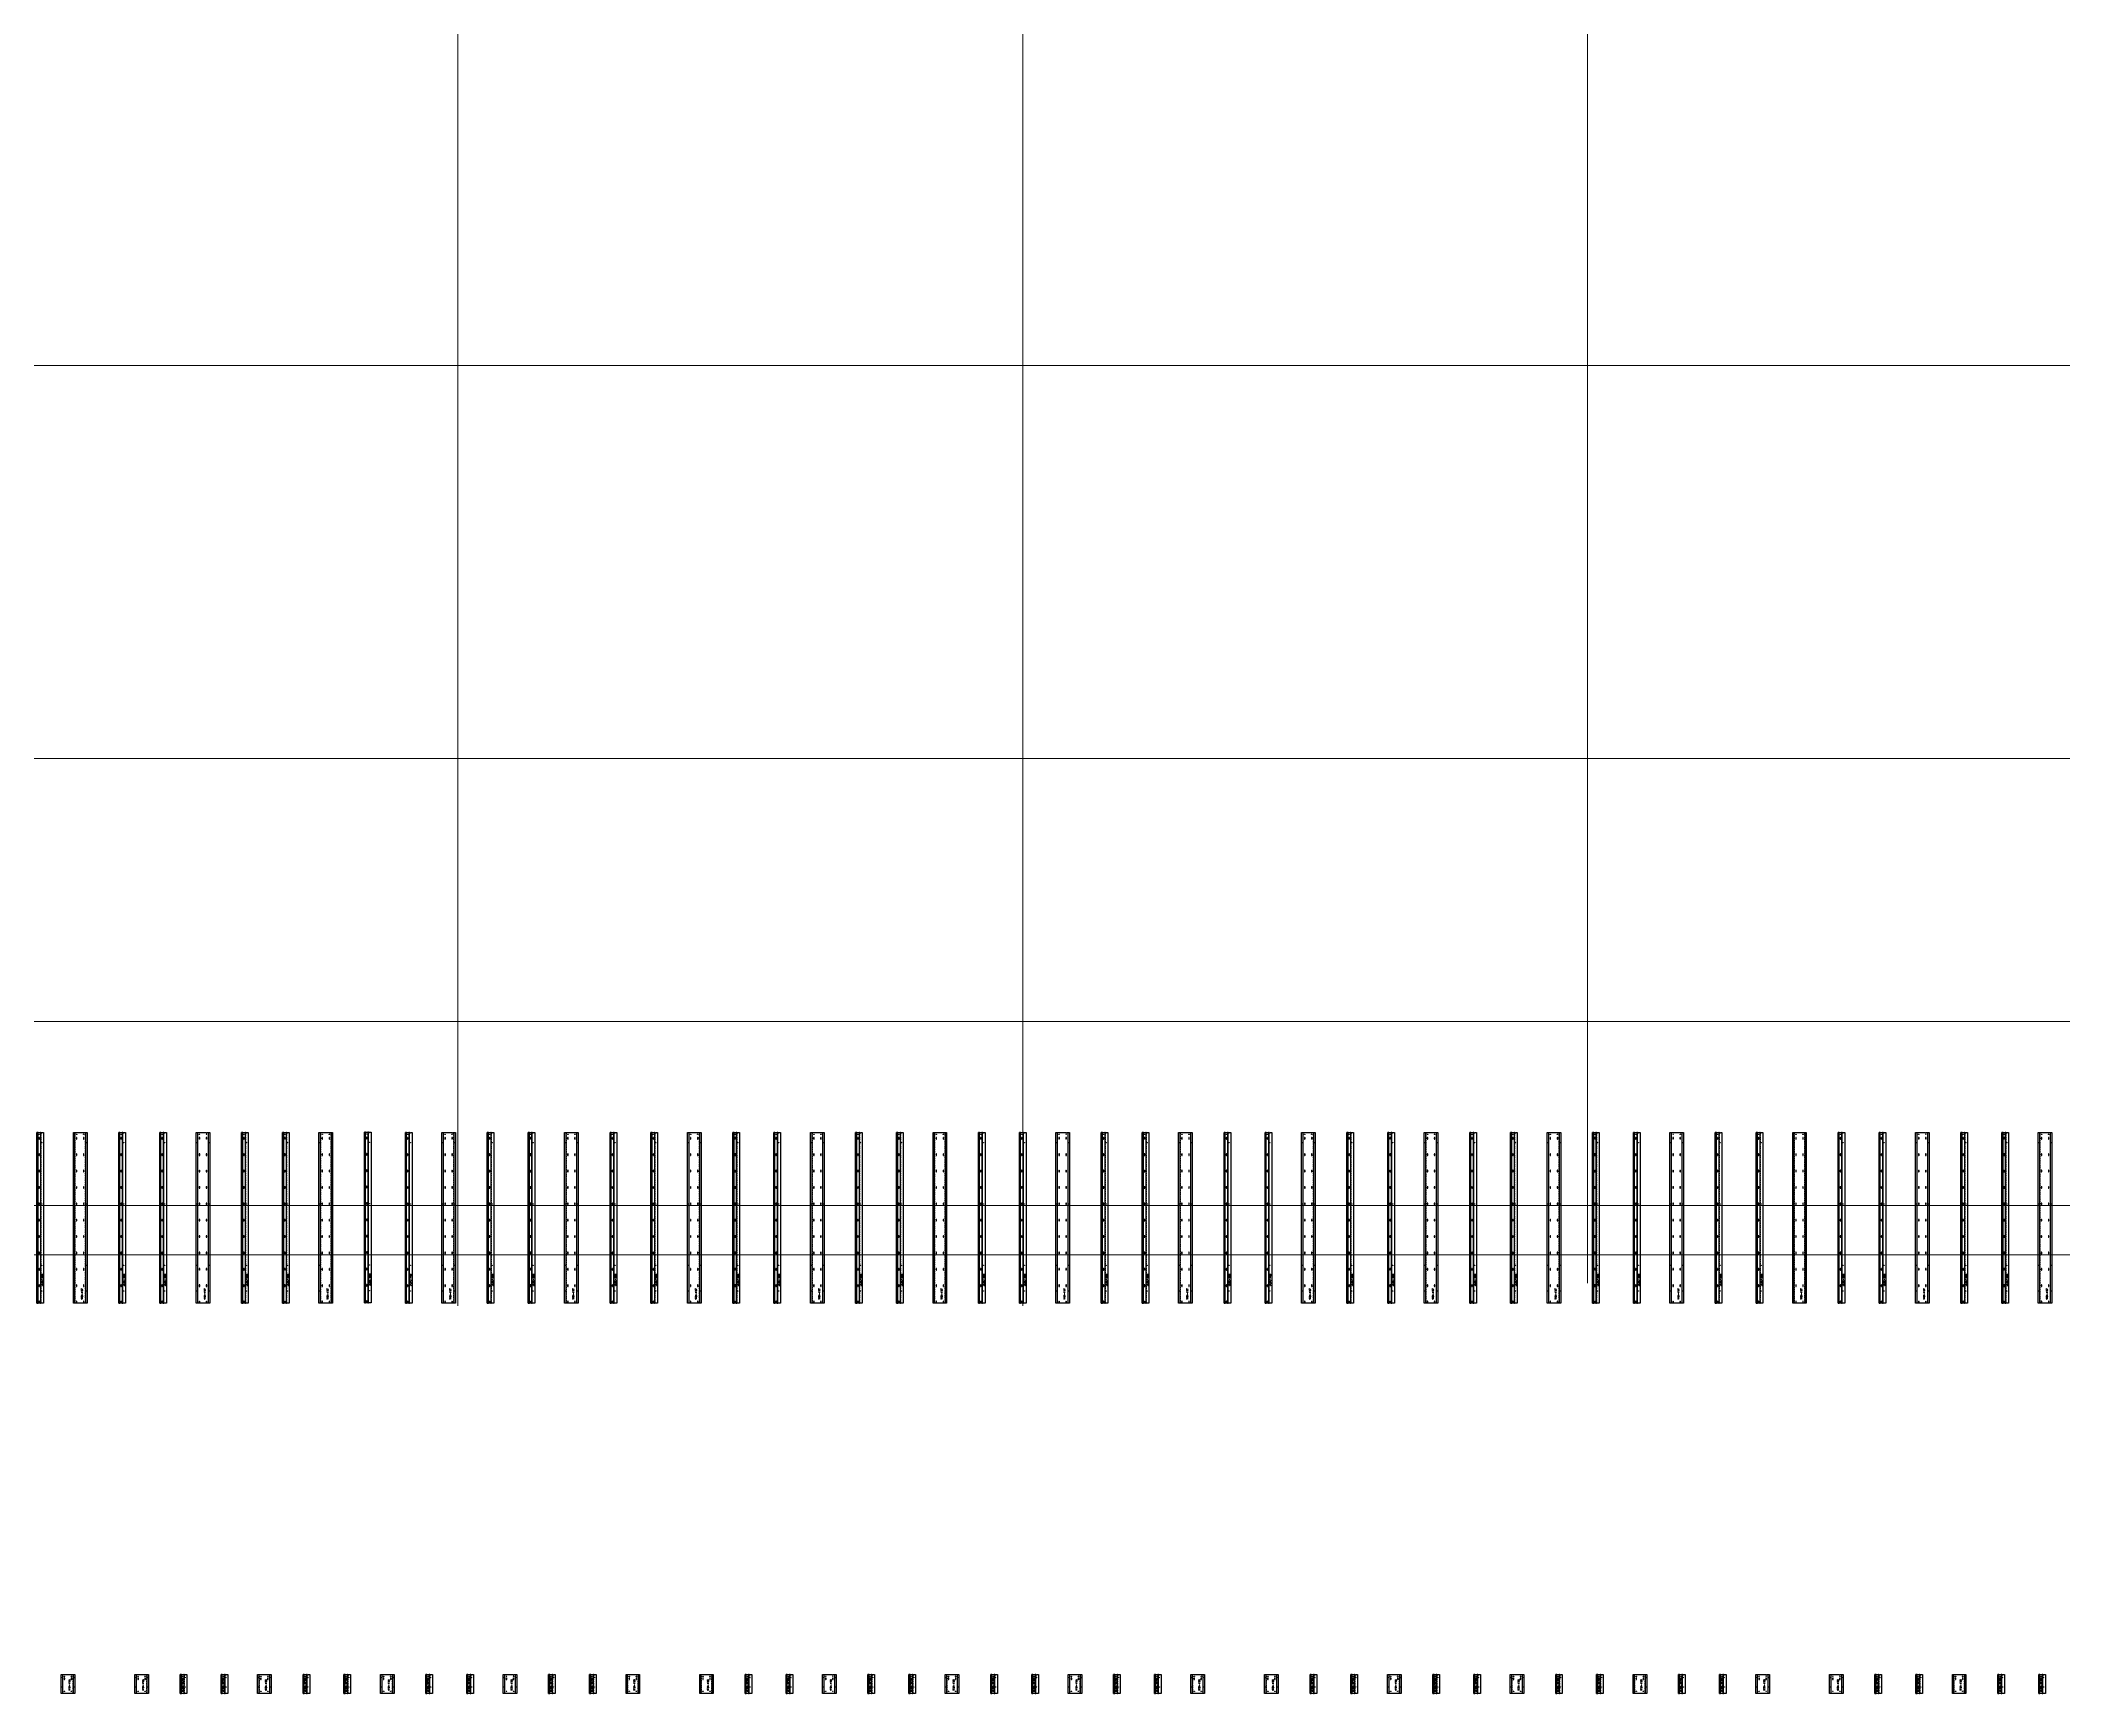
# Model space of a CAD drawing. Header units: inches. Extents: x 841 to 14134, y -5681 to -3225.
# Drawn here: x 2594 to 3582, y -5648 to -4840 of the extents above; entities that cross this region are included whole.
import ezdxf

# ---------------------------------------------------------------- set-up
doc = ezdxf.new("R2010")
doc.units = ezdxf.units.IN
doc.header["$MEASUREMENT"] = 0
for name, pattern in [('NBK_Center', [0.541667, 0.333333, -0.0625, 0.083333, -0.0625]), ('NBK_Center2', [0.270833, 0.166667, -0.03125, 0.041667, -0.03125]), ('NBK_CenterX2', [1.083333, 0.666667, -0.125, 0.166667, -0.125]), ('NBK_Hidden', [0.125, 0.083333, -0.041667])]:
    doc.linetypes.add(name, pattern=pattern)
doc.layers.get('Defpoints').update_dxf_attribs({"color": 250, "lineweight": 0})
for name, color, linetype, lineweight in [('!Extrusion', 140, 'Continuous', 25), ('!Gridline', 112, 'NBK_CenterX2', 5), ('!Linetype_Center', 220, 'NBK_Center', 9), ('!Linetype_Center2', 222, 'NBK_Center2', 9)]:
    doc.layers.add(name, color=color, linetype=linetype, lineweight=lineweight)
doc.styles.add('Romans', font='romans.shx', dxfattribs={"width": 0.8})

# ---------------------------------------------------------------- blocks, each defined once
blk = doc.blocks.new('TAP HOLE_5mm')
at = {"layer": '!Linetype_Center2'}
for points in [[(-0.18, 0), (0.18, 0)], [(0, 0.18), (0, -0.18)]]:
    blk.add_lwpolyline(points, dxfattribs=at)
blk.add_circle((0, 0), 0.101)
blk = doc.blocks.new('WEEP HOLE')
at = {"layer": '!Linetype_Center'}
for p, q in [((-0.22, 0.37), (0.22, 0.37)), ((0, 0.83), (0, -0.08))]:
    blk.add_line(p, q, dxfattribs=at)
at = {"color": 0}
blk.add_lwpolyline([(-0.14, 0.61), (-0.14, 0.14, 0.414214), (0, 0, 0.414214), (0.14, 0.14), (0.14, 0.61, 0.414214), (0, 0.75, 0.414214)], format="xyb", close=True, dxfattribs=at)
blk = doc.blocks.new('VT.01-1186')
at = {"layer": '!Extrusion'}
blk.add_lwpolyline([(3.33, 0), (-3.33, 0), (-3.33, 9.24), (1.58, 9.24, 1), (1.86, 9.24), (3.33, 9.24)], format="xyb", close=True, dxfattribs=at)
blk.add_lwpolyline([(1.86, 9.24), (2.54, 9.24), (2.54, 0), (-2.54, 0), (-2.54, 9.24), (1.58, 9.24)], dxfattribs=at)
at = {"layer": '!Extrusion', "linetype": 'NBK_Hidden'}
blk.add_lwpolyline([(1.86, 9.24), (2.46, 9.24), (2.46, 0), (-2.46, 0), (-2.46, 9.24), (1.58, 9.24)], dxfattribs=at)
at = {"layer": '!Extrusion'}
for name, p in [('TAP HOLE_5mm', (-2.93, 7.85)), ('TAP HOLE_5mm', (-2.93, 3.17)), ('WEEP HOLE', (-1.72, 6.88)), ('TAP HOLE_5mm', (-1.72, 8.36)), ('TAP HOLE_5mm', (-1.72, 1.09)), ('WEEP HOLE', (1.72, 6.88)), ('TAP HOLE_5mm', (1.72, 8.36)), ('TAP HOLE_5mm', (1.72, 1.09)), ('TAP HOLE_5mm', (2.93, 7.85)), ('TAP HOLE_5mm', (2.93, 3.17))]:
    blk.add_blockref(name, p, dxfattribs=at)
at = {"layer": 'Defpoints', "color": 1, "insert": (0.77, 4.18), "char_height": 0.75, "width": 1.65, "attachment_point": 5, "rotation": 90, "style": 'Romans'}
blk.add_mtext('VT.01-1186', dxfattribs=at)
blk = doc.blocks.new('VT.01-1187')
at = {"layer": '!Extrusion'}
blk.add_lwpolyline([(3.33, 0), (-3.33, 0), (-3.33, 83.38), (1.58, 83.38, 1), (1.86, 83.38), (3.33, 83.38)], format="xyb", close=True, dxfattribs=at)
blk.add_lwpolyline([(1.86, 83.38), (2.54, 83.38), (2.54, 0), (-2.54, 0), (-2.54, 83.38), (1.58, 83.38)], dxfattribs=at)
at = {"layer": '!Extrusion', "linetype": 'NBK_Hidden'}
blk.add_lwpolyline([(1.86, 83.38), (2.46, 83.38), (2.46, 0), (-2.46, 0), (-2.46, 83.38), (1.58, 83.38)], dxfattribs=at)
at = {"layer": '!Extrusion', "rotation": 360}
for name, p in [('WEEP HOLE', (-1.72, 80.25)), ('TAP HOLE_5mm', (-1.72, 82.5)), ('WEEP HOLE', (1.72, 80.25)), ('TAP HOLE_5mm', (1.72, 82.5)), ('TAP HOLE_5mm', (-2.93, 78.49)), ('WEEP HOLE', (-1.72, 72.25)), ('WEEP HOLE', (1.72, 72.25)), ('TAP HOLE_5mm', (2.93, 78.49)), ('WEEP HOLE', (-1.72, 64.25)), ('WEEP HOLE', (1.72, 64.25)), ('WEEP HOLE', (-1.72, 56.25)), ('WEEP HOLE', (1.72, 56.25)), ('TAP HOLE_5mm', (-2.93, 48.54)), ('WEEP HOLE', (-1.72, 48.25)), ('WEEP HOLE', (-1.72, 40.25)), ('WEEP HOLE', (1.72, 48.25)), ('WEEP HOLE', (1.72, 40.25)), ('TAP HOLE_5mm', (2.93, 48.54)), ('WEEP HOLE', (-1.72, 32.25)), ('WEEP HOLE', (1.72, 32.25)), ('WEEP HOLE', (-1.72, 24.25)), ('WEEP HOLE', (1.72, 24.25)), ('TAP HOLE_5mm', (-2.93, 18.54)), ('WEEP HOLE', (-1.72, 16.25)), ('WEEP HOLE', (1.72, 16.25)), ('TAP HOLE_5mm', (2.93, 18.54)), ('TAP HOLE_5mm', (-2.93, 6)), ('WEEP HOLE', (-1.72, 8.25)), ('WEEP HOLE', (-1.72, 0.24)), ('WEEP HOLE', (1.72, 8.25)), ('WEEP HOLE', (1.72, 0.24)), ('TAP HOLE_5mm', (2.93, 6))]:
    blk.add_blockref(name, p, dxfattribs=at)
at = {"layer": 'Defpoints', "color": 1, "insert": (0.89, 4.59), "char_height": 0.75, "width": 1.65, "attachment_point": 5, "rotation": 90, "style": 'Romans'}
blk.add_mtext('VT.01-1187', dxfattribs=at)
blk = doc.blocks.new('JT.01L-1180')
at = {"layer": '!Extrusion'}
for points in [[(0.57, 0), (0.57, 83.38), (0, 83.38), (0, 0)], [(1.95, 0), (1.95, 83.38), (1.69, 83.38), (1.69, 0)]]:
    blk.add_lwpolyline(points, close=True, dxfattribs=at)
blk.add_lwpolyline([(0, 0), (0, 83.38), (2.22, 83.38, 1), (2.5, 83.38), (3.25, 83.38), (3.25, 0)], format="xyb", close=True, dxfattribs=at)
at = {"layer": '!Extrusion', "linetype": 'NBK_Hidden'}
for points in [[(0.08, 0), (0.08, 83.38), (0, 83.38), (0, 0)], [(1.95, 0), (1.95, 83.38), (1.87, 83.38), (1.87, 0)]]:
    blk.add_lwpolyline(points, close=True, dxfattribs=at)
at = {"layer": '!Extrusion'}
for p in [(1.13, 80.25), (1.13, 72.25), (1.13, 64.25), (1.13, 56.25), (1.13, 48.25), (1.13, 40.25), (1.13, 32.25), (1.13, 24.25), (1.13, 16.25), (1.13, 8.25), (1.13, 0.24)]:
    blk.add_blockref('WEEP HOLE', p, dxfattribs=at)
at = {"layer": '!Extrusion', "rotation": 360}
for p in [(1.13, 82.5), (2.36, 78.49), (2.36, 48.54), (2.36, 18.54), (2.36, 6)]:
    blk.add_blockref('TAP HOLE_5mm', p, dxfattribs=at)
at = {"layer": 'Defpoints', "color": 2, "insert": (2.54, 11.46), "char_height": 0.75, "width": 1.65, "attachment_point": 5, "rotation": 90, "style": 'Romans'}
blk.add_mtext('JT.01L-1180', dxfattribs=at)
blk = doc.blocks.new('JT.01L-1179')
at = {"layer": '!Extrusion'}
blk.add_lwpolyline([(3.25, 0), (0, 0), (0, 9.24), (2.22, 9.24, 1), (2.5, 9.24), (3.25, 9.24)], format="xyb", close=True, dxfattribs=at)
at = {"layer": '!Extrusion', "linetype": 'NBK_Hidden'}
for points in [[(0, 9.24), (0, 0), (0.08, 0), (0.08, 9.24)], [(1.87, 9.24), (1.87, 0), (1.95, 0), (1.95, 9.24)]]:
    blk.add_lwpolyline(points, close=True, dxfattribs=at)
at = {"layer": '!Extrusion'}
for points in [[(0, 9.24), (0, 0), (0.57, 0), (0.57, 9.24)], [(1.69, 9.24), (1.69, 0), (1.95, 0), (1.95, 9.24)]]:
    blk.add_lwpolyline(points, close=True, dxfattribs=at)
blk.add_blockref('WEEP HOLE', (1.13, 6.88), dxfattribs=at)
at = {"layer": '!Extrusion', "rotation": 360}
for p in [(1.13, 8.36), (1.13, 1.09), (2.36, 7.85), (2.36, 3.17)]:
    blk.add_blockref('TAP HOLE_5mm', p, dxfattribs=at)
at = {"layer": 'Defpoints', "color": 2, "insert": (1.13, 3.89), "char_height": 0.75, "width": 1.65, "attachment_point": 5, "rotation": 90, "style": 'Romans'}
blk.add_mtext('JT.01L-1179', dxfattribs=at)
blk = doc.blocks.new('NORTH PENTHOUSE TRACK')
at = {"color": 144}
for name, p in [('JT.01L-1180', (812.87, 240.62)), ('JT.01L-1180', (852.87, 240.62)), ('JT.01L-1180', (872.87, 240.62)), ('JT.01L-1180', (912.87, 240.62)), ('JT.01L-1180', (932.87, 240.62)), ('JT.01L-1180', (972.87, 240.8)), ('JT.01L-1180', (992.87, 240.62)), ('JT.01L-1180', (1032.87, 240.62)), ('JT.01L-1180', (1052.87, 240.62)), ('JT.01L-1180', (1092.87, 240.62)), ('JT.01L-1180', (1112.87, 240.62)), ('JT.01L-1180', (1152.87, 240.62)), ('JT.01L-1180', (1172.87, 240.62)), ('JT.01L-1180', (1212.87, 240.62)), ('JT.01L-1180', (1232.87, 240.62)), ('JT.01L-1180', (1272.87, 240.62)), ('JT.01L-1180', (1292.87, 240.62)), ('JT.01L-1180', (1332.87, 240.62)), ('JT.01L-1180', (1352.87, 240.62)), ('JT.01L-1180', (1392.87, 240.62)), ('JT.01L-1180', (1412.87, 240.62)), ('JT.01L-1180', (1452.87, 240.62)), ('JT.01L-1180', (1472.87, 240.62)), ('JT.01L-1180', (1512.87, 240.62)), ('JT.01L-1180', (1532.87, 240.62)), ('JT.01L-1180', (1572.87, 240.62)), ('JT.01L-1180', (1592.87, 240.62)), ('JT.01L-1180', (1632.87, 240.62)), ('JT.01L-1180', (1652.87, 240.62)), ('JT.01L-1180', (1692.87, 240.62)), ('JT.01L-1180', (1712.87, 240.62)), ('JT.01L-1180', (1752.87, 240.62)), ('JT.01L-1180', (1772.87, 240.62)), ('JT.01L-1179', (882.87, 49.98)), ('JT.01L-1179', (902.87, 49.98)), ('JT.01L-1179', (942.87, 49.98)), ('JT.01L-1179', (962.87, 49.98)), ('JT.01L-1179', (1002.87, 49.98)), ('JT.01L-1179', (1022.87, 49.98)), ('JT.01L-1179', (1062.87, 49.98)), ('JT.01L-1179', (1082.87, 49.98)), ('JT.01L-1179', (1158.87, 49.98)), ('JT.01L-1179', (1178.87, 49.98)), ('JT.01L-1179', (1218.87, 49.98)), ('JT.01L-1179', (1238.87, 49.98)), ('JT.01L-1179', (1278.87, 49.98)), ('JT.01L-1179', (1298.87, 49.98)), ('JT.01L-1179', (1338.87, 49.98)), ('JT.01L-1179', (1358.87, 49.98)), ('JT.01L-1179', (1434.87, 49.98)), ('JT.01L-1179', (1454.87, 49.98)), ('JT.01L-1179', (1494.87, 49.98)), ('JT.01L-1179', (1514.87, 49.98)), ('JT.01L-1179', (1554.87, 49.98)), ('JT.01L-1179', (1574.87, 49.98)), ('JT.01L-1179', (1614.87, 49.98)), ('JT.01L-1179', (1634.87, 49.98)), ('JT.01L-1179', (1710.87, 49.98)), ('JT.01L-1179', (1730.87, 49.98)), ('JT.01L-1179', (1770.87, 49.98)), ('JT.01L-1179', (1790.87, 49.98))]:
    blk.add_blockref(name, p, dxfattribs=at)
at = {"color": 6}
for name, p in [('VT.01-1187', (834, 240.62)), ('VT.01-1187', (894, 240.62)), ('VT.01-1187', (954, 240.62)), ('VT.01-1187', (1014, 240.62)), ('VT.01-1187', (1074, 240.62)), ('VT.01-1187', (1134, 240.62)), ('VT.01-1187', (1194.19, 240.62)), ('VT.01-1187', (1254, 240.62)), ('VT.01-1187', (1314, 240.62)), ('VT.01-1187', (1374, 240.62)), ('VT.01-1187', (1434, 240.62)), ('VT.01-1187', (1494, 240.62)), ('VT.01-1187', (1554, 240.62)), ('VT.01-1187', (1614, 240.62)), ('VT.01-1187', (1674, 240.62)), ('VT.01-1187', (1734, 240.62)), ('VT.01-1187', (1794, 240.62)), ('VT.01-1186', (828, 49.98)), ('VT.01-1186', (864, 49.98)), ('VT.01-1186', (924, 49.98)), ('VT.01-1186', (984, 49.98)), ('VT.01-1186', (1044, 49.98)), ('VT.01-1186', (1104, 49.98)), ('VT.01-1186', (1140, 49.98)), ('VT.01-1186', (1200, 49.98)), ('VT.01-1186', (1260, 49.98)), ('VT.01-1186', (1320, 49.98)), ('VT.01-1186', (1380, 49.98)), ('VT.01-1186', (1416, 49.98)), ('VT.01-1186', (1476, 49.98)), ('VT.01-1186', (1536, 49.98)), ('VT.01-1186', (1596, 49.98)), ('VT.01-1186', (1656, 49.98)), ('VT.01-1186', (1692, 49.98)), ('VT.01-1186', (1752, 49.98))]:
    blk.add_blockref(name, p, dxfattribs=at)

msp = doc.modelspace()

# ---------------------------------------------------------------- linework, layer by layer
at = {"layer": '!Gridline'}
for p, q in [((2797.71, -5458.1, -1349.31), (2797.71, -3249.34, -1349.31)), ((3073.71, -5458.1, -1349.31), (3073.71, -3249.34, -1349.31)), ((3349.71, -5447, -1349.31), (3349.71, -3249.34, -1349.31)), ((850.77, -4998.72), (4569.06, -4998.72)), ((850.77, -5190.72, -1349.31), (4569.06, -5190.72, -1349.31)), ((850.77, -5319.22, -1349.31), (4576.61, -5319.22, -1349.31)), ((850.77, -5433.12, -1349.31), (4576.61, -5433.12, -1349.31))]:
    msp.add_line(p, q, dxfattribs=at)
at = {"layer": '!Gridline', "elevation": -1349.31}
msp.add_lwpolyline([(848.42, -5380.03), (974.23, -5380.03), (987.52, -5409.12), (4406.21, -5409.12)], dxfattribs=at)

# ---------------------------------------------------------------- block references
at = {"color": 144}
msp.add_blockref('NORTH PENTHOUSE TRACK', (1779.21, -5697.51, -1349.31), dxfattribs=at)

doc.saveas('drawing.dxf')
